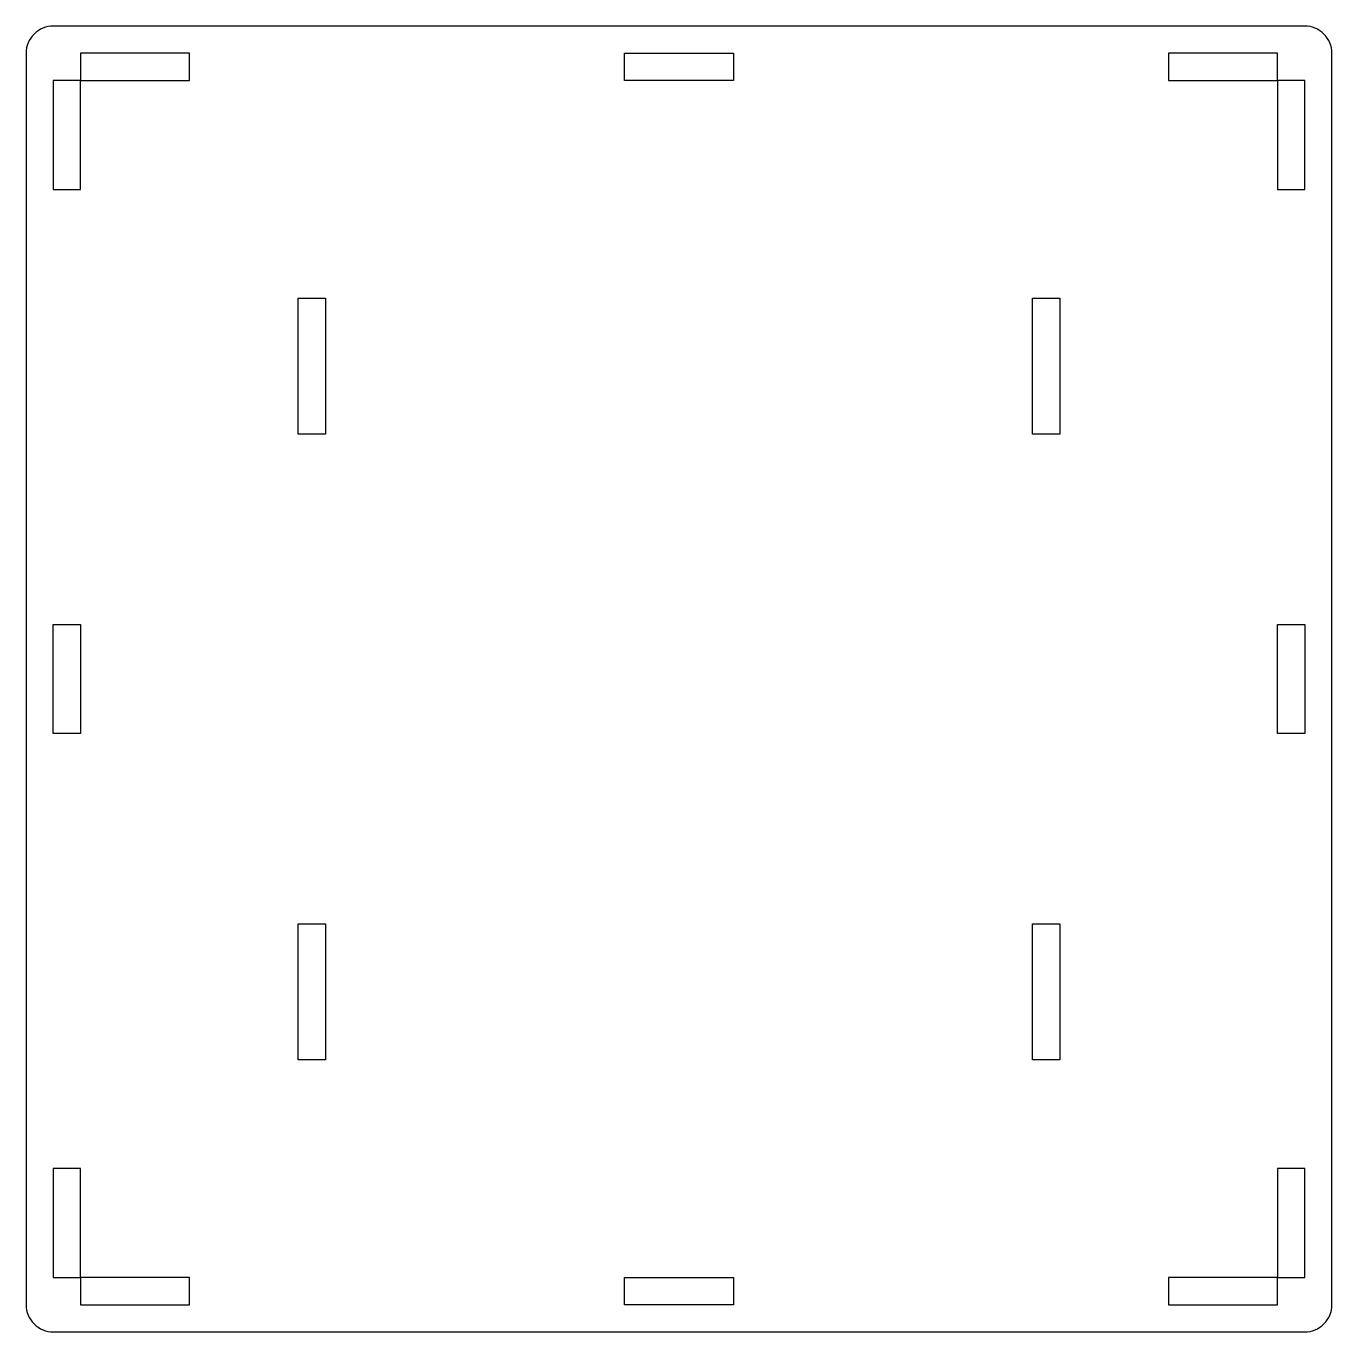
# Model space of a CAD drawing. Header units: millimetres. Extents: x -5 to 235, y -240 to 0.
import ezdxf

# ---------------------------------------------------------------- set-up
doc = ezdxf.new("R2010")
doc.units = ezdxf.units.MM

msp = doc.modelspace()

# ---------------------------------------------------------------- linework, layer by layer
msp.add_lwpolyline([(230, -240, 0.414214), (235, -235), (235, -5, 0.414214), (230, 0), (0, 0, 0.414214), (-5, -5), (-5, -235, 0.414214), (0, -240)], format="xyb", close=True)
for points in [[(5, -10), (25, -10), (25, -5), (5, -5)], [(105, -10), (105, -5), (125, -5), (125, -10)], [(225, -10), (225, -5), (205, -5), (205, -10)], [(0, -30), (5, -30), (5, -10), (0, -10)], [(225, -30), (230, -30), (230, -10), (225, -10)], [(45, -75), (45, -50), (50, -50), (50, -55), (50, -75)], [(185, -50), (185, -75), (180, -75), (180, -55), (180, -50)], [(5, -110), (5, -130), (0, -130), (0, -110)], [(225, -130), (225, -110), (230, -110), (230, -130)], [(45, -190), (45, -165), (50, -165), (50, -185), (50, -190)], [(185, -165), (185, -190), (180, -190), (180, -185), (180, -165)], [(5, -210), (0, -210), (0, -230), (5, -230)], [(225, -230), (230, -230), (230, -210), (225, -210)], [(5, -230), (5, -235), (25, -235), (25, -230)], [(125, -235), (105, -235), (105, -230), (125, -230)], [(205, -235), (225, -235), (225, -230), (205, -230)]]:
    msp.add_lwpolyline(points, close=True)

doc.saveas('drawing.dxf')
